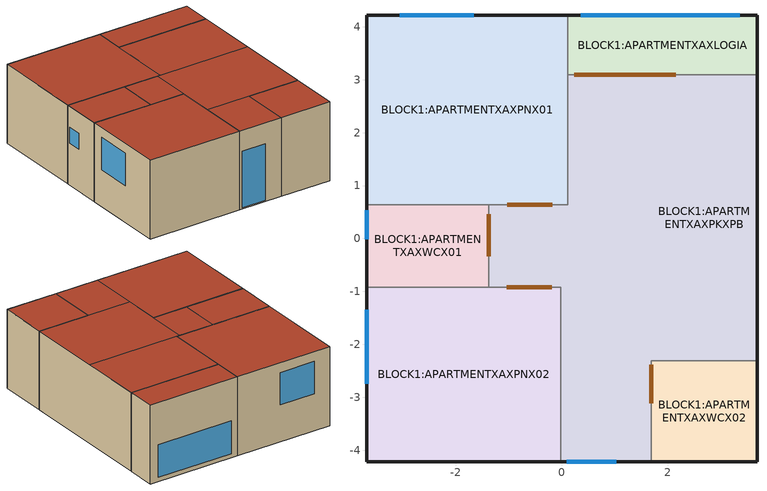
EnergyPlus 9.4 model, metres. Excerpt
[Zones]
BLOCK1:APARTMENTXAXPKXPB
 floor ground (Project ground floor): 3.69,-2.31 1.69,-2.31 1.69,3.09 3.69,3.09 z0; 1.69,-4.21 -0.01,-4.21 -0.01,-0.92 1.69,-0.92 z0; 0.11,-0.92 -1.38,-0.92 -1.38,0.64 0.11,0.64 z0; 1.69,-0.92 0.11,-0.92 0.11,3.09 1.69,3.09 z0
 wall outside (IBST_W180_PL15_BR150_PL15): 3.69,-2.31 3.69,3.09 / -0.01,-4.21 1.69,-4.21 z0:3
 wall to BLOCK1:APARTMENTXAXWCX02 (IBST_W140_PL15_BR110_PL15): 1.69,-4.21 1.69,-2.31 3.69,-2.31 z0:3
 wall to BLOCK1:APARTMENTXAXLOGIA (IBST_W250_PL15_BR110_BR110_PL15): 3.69,3.09 0.11,3.09 z0:3
 wall to BLOCK1:APARTMENTXAXPNX01 (IBST_W140_PL15_BR110_PL15): 0.11,3.09 0.11,0.64 -1.38,0.64 z0:3
 wall to BLOCK1:APARTMENTXAXWCX01 (IBST_W140_PL15_BR110_PL15): -1.38,0.64 -1.38,-0.92 z0:3
 wall to BLOCK1:APARTMENTXAXPNX02 (IBST_W140_PL15_BR110_PL15): -1.38,-0.92 -0.01,-0.92 -0.01,-4.21 z0:3
 window (Project external glazing - 1001): 0.1,-4.21 1.03,-4.21 z0.04:2.2
 door inside (Project internal door): 1.69,-3.11 1.69,-2.39 / 2.16,3.09 0.24,3.09 / -0.18,0.64 -1.03,0.64 / -1.38,0.46 -1.38,-0.33 / -1.03,-0.92 -0.19,-0.92 z0:2.2
 roof outside (Project flat roof): -1.38,-0.92 -0.01,-0.92 -0.01,0.64 -1.38,0.64 z3; -0.01,-4.21 1.69,-4.21 1.69,-2.31 -0.01,-2.31 z3; 0.11,0.64 3.69,0.64 3.69,3.09 0.11,3.09 z3; -0.01,-2.31 3.69,-2.31 3.69,0.64 -0.01,0.64 z3
BLOCK1:APARTMENTXAXWCX02
 floor ground (Project ground floor): 3.69,-4.21 1.69,-4.21 1.69,-2.31 3.69,-2.31 z0
 wall outside (IBST_W250_PL15_BR110_BR110_PL15): 3.69,-4.21 3.69,-2.31 z0:3
 wall outside (IBST_W180_PL15_BR150_PL15): 1.69,-4.21 3.69,-4.21 z0:3
 roof outside (Project flat roof): 1.69,-4.21 3.69,-4.21 3.69,-2.31 1.69,-2.31 z3
BLOCK1:APARTMENTXAXLOGIA
 floor ground (Project ground floor): 3.69,3.09 0.11,3.09 0.11,4.21 3.69,4.21 z0
 wall outside (IBST_W180_PL15_BR150_PL15): 3.69,3.09 3.69,4.21 z0:3
 wall outside (IBST_W250_PL15_BR110_BR110_PL15): 3.69,4.21 0.11,4.21 z0:3
 wall to BLOCK1:APARTMENTXAXPNX01 (IBST_W250_PL15_BR110_BR110_PL15_Rev): 0.11,4.21 0.11,3.09 z0:3
 window (Project external glazing - 1001): 3.36,4.21 0.36,4.21 z0.15:1.4
 roof outside (Project flat roof): 0.11,3.09 3.69,3.09 3.69,4.21 0.11,4.21 z3
BLOCK1:APARTMENTXAXPNX01
 floor ground (Project ground floor): 0.11,0.64 -3.69,0.64 -3.69,4.21 0.11,4.21 z0
 wall outside (IBST_W250_PL15_BR110_BR110_PL15): 0.11,4.21 -3.69,4.21 -3.69,0.64 z0:3
 wall to BLOCK1:APARTMENTXAXWCX01 (IBST_W140_PL15_BR110_PL15_Rev): -3.69,0.64 -1.38,0.64 z0:3
 window (Project external glazing - 1001): -1.66,4.21 -3.06,4.21 z1.4:2.63
 roof outside (Project flat roof): -3.69,0.64 0.11,0.64 0.11,4.21 -3.69,4.21 z3
BLOCK1:APARTMENTXAXWCX01
 floor ground (Project ground floor): -1.38,-0.92 -3.69,-0.92 -3.69,0.64 -1.38,0.64 z0
 wall outside (IBST_W250_PL15_BR110_BR110_PL15): -3.69,0.64 -3.69,-0.92 z0:3
 wall to BLOCK1:APARTMENTXAXPNX02 (IBST_W140_PL15_BR110_PL15_Rev): -3.69,-0.92 -1.38,-0.92 z0:3
 window (Project external glazing - 1001): -3.69,0.53 -3.69,-0.01 z1.6:2.2
 roof outside (Project flat roof): -3.69,-0.92 -1.38,-0.92 -1.38,0.64 -3.69,0.64 z3
BLOCK1:APARTMENTXAXPNX02
 floor ground (Project ground floor): -0.01,-4.21 -3.69,-4.21 -3.69,-0.92 -0.01,-0.92 z0
 wall outside (IBST_W250_PL15_BR110_BR110_PL15): -3.69,-0.92 -3.69,-4.21 z0:3
 wall outside (IBST_W180_PL15_BR150_PL15): -3.69,-4.21 -0.01,-4.21 z0:3
 window (Project external glazing - 1001): -3.69,-1.35 -3.69,-2.75 z1.4:2.63
 roof outside (Project flat roof): -3.69,-4.21 -0.01,-4.21 -0.01,-0.92 -3.69,-0.92 z3
[Site:Location]
Untitled (01-01:31-12)  (01-01:31-12): Latitude=51.15; Longitude=-0.18; Time Zone=0; Elevation {m}=62
[Site:GroundTemperature:BuildingSurface]
18, 18, 18, 18, 18, 18, 18, 18, 18, 18, 18, 18
[Site:GroundTemperature:Deep]
14, 14, 14, 14, 14, 14, 14, 14, 14, 14, 14, 14
[Site:GroundTemperature:Shallow]
14, 14, 14, 14, 14, 14, 14, 14, 14, 14, 14, 14
[Site:GroundTemperature:FCfactorMethod]
January FCfactorMethod ground temperature {C}=4.16; Februry FCfactorMethod ground temperature {C}=5.3; March FCfactorMethod ground temperature {C}=7.51; April FCfactorMethod ground temperature {C}=9.61; May FCfactorMethod ground temperature {C}=13.58; June FCfactorMethod ground temperature {C}=15.67; July FCfactorMethod ground temperature {C}=16.24; August FCfactorMethod ground temperature {C}=15.18; September FCfactorMethod ground temperature {C}=12.74; October FCfactorMethod ground temperature {C}=9.69; November FCfactorMethod ground temperature {C}=6.69; December FCfactorMethod ground temperature {C}=4.7
[Site:GroundReflectance]
0.2, 0.2, 0.2, 0.2, 0.2, 0.2, 0.2, 0.2, 0.2, 0.2, 0.2, 0.2
[Site:GroundReflectance:SnowModifier]
2, 2
[SizingPeriod:DesignDay] Day of Month=15; Humidity Condition Type=WetBulb; Barometric Pressure {N/M**2}=100582.4; Rain Indicator=No; Snow on ground indicator=No
Name | Month | Day Type -- used for schedules | Maximum Dry-Bulb Temperature {C} | Daily Dry-Bulb Temperature Range {C} | Wetbulb at Maximum Dry-Bulb{C} | Wind Speed {m/s} | Wind Direction {Degrees N=0, S=180} | Daylight Savings Time Indicator | Solar Model Indicator | Clearness {0.0 to 1.2} | Max Dry-Bulb {C} | Daily Temp Range {C} | Wet-Bulb at Max {C} | Wind Speed {M/Sec} | Clearness {0.0 to 1.2} - gives no sun (but does include long wave radiant heat exchange with sky)
Summer Design Day in Untitled (01-01:31-12) Jun | 6 | SummerDesignDay | 28.1 | 13.7 | 18.3 | 0 | 0 | Yes | ASHRAEClearSky | 0.98
Summer Design Day in Untitled (01-01:31-12) Jul | 7 | SummerDesignDay | 29.9 | 13.4 | 19.4 | 0 | 0 | Yes | ASHRAEClearSky | 0.98
Summer Design Day in Untitled (01-01:31-12) Aug | 8 | SummerDesignDay | 30.5 | 13.4 | 20.2 | 0 | 0 | Yes | ASHRAEClearSky | 0.98
Summer Design Day in Untitled (01-01:31-12) Sep | 9 | SummerDesignDay | 25.2 | 11.5 | 17.7 | 0 | 0 | Yes | ASHRAEClearSky | 0.98
Winter Design Day in Untitled (01-01:31-12) | 1 | WinterDesignDay |  |  |  |  | 70 | No |  |  | -4.4 | 0 | -4.4 | 1.2 | 0
[Site:Precipitation]
Type of Description=ScheduleAndDesignLevel; Design Annual Precipitation=0.75; Schedule Name for Irrigation Rates=Site Precipitation Schedule; Nominal Annual Precipitation=0.75
[Building]
Building 1: North Axis=0; Terrain=Suburbs; Loads Convergence Tolerance=.04; Temperature Convergence Tolerance=.4; Solar Distribution=FullExterior; Maximum number of warmup days=25; Minimum number of warmup days=6
[Material:NoMass]
3_RVAL_3: Roughness=Rough; Resistance {m2-K/w}=.18; Thermal Emittance=0.9; Solar Absorptance=0.7; Visible Absorptance=0.7
[Construction]
Project ground floor: Urea Formaldehyde Foam_.1327, Cast Concrete_.1, Floor/Roof Screed_.07, Timber Flooring_.03
Project flat roof: Asphalt 1_.01, MW Glass Wool (rolls)_.1445, 3_RVAL_3, Plasterboard_.013
IBST_W140_PL15_BR110_PL15; IBST_W140_PL15_BR110_PL15_Rev: IBST_CEMENT_MORTAR_15_.015, IBST_BRICK_CLAY_110_.11, IBST_CEMENT_MORTAR_15_.015
Project internal door: Painted Oak_.035
IBST_W180_PL15_BR150_PL15: IBST_CEMENT_MORTAR_15_.015, IBST_BRICK_CLAY_150_.15, IBST_CEMENT_MORTAR_15_.015
IBST_W250_PL15_BR110_BR110_PL15; IBST_W250_PL15_BR110_BR110_PL15_Rev: IBST_CEMENT_MORTAR_15_.015, IBST_BRICK_CLAY_110_.11, IBST_BRICK_CLAY_110_.11, IBST_CEMENT_MORTAR_15_.015
Project external glazing - 1001: 38, 1002, 2
[WindowMaterial:Gas]
1002: Gas type (Air - Argon - Krypton - Xenon - SF6 - Custom)=Air; Thickness {m}=.013
[WindowMaterial:Glazing] Optical data type {SpectralAverage or Spectral}=SpectralAverage; Thickness {m}=.003; IR transmittance at normal incidence=0; IR emissivity: front side=.84; Conductivity {W/m-K}=.9; Dirt Correction Factor for Solar and Visible Transmittance=1
Name | Solar transmittance at normal incidence | Solar reflectance at normal incidence: front side | Solar reflectance at normal incidence: back side | Visible transmittance at normal incidence | Visible reflectance at normal incidence: front side | Visible reflectance at normal incidence: back side | IR emissivity: back side
2 | .837 | .075 | .075 | .898 | .081 | .081 | .84
38 | .74 | .09 | .1 | .82 | .11 | .12 | .2
[Material] Thermal Emittance=0.9
Name | Roughness | Thickness {m} | Conductivity {w/m-K} | Density {kg/m3} | Specific Heat {J/kg-K} | Solar Absorptance | Visible Absorptance
Urea Formaldehyde Foam_.1327 | Rough | .1327 | 0.04 | 10 | 1400 | 0.6 | 0.6
Cast Concrete_.1 | Rough | .1 | 1.13 | 2000 | 1000 | 0.6 | 0.6
Floor/Roof Screed_.07 | Rough | .07 | 0.41 | 1200 | 840 | 0.73 | 0.73
Timber Flooring_.03 | Rough | .03 | 0.14 | 650 | 1200 | 0.78 | 0.78
Asphalt 1_.01 | Rough | .01 | 0.7 | 2100 | 1000 | 0.85 | 0.9
MW Glass Wool (rolls)_.1445 | Rough | .1445 | 0.04 | 12 | 840 | 0.6 | 0.6
Plasterboard_.013 | Rough | .013 | 0.25 | 2800 | 896 | 0.5 | 0.5
IBST_CEMENT_MORTAR_15_.015 | Smooth | .015 | 0.93 | 1800 | 840 | 0.7 | 0.7
IBST_BRICK_CLAY_110_.11 | MediumRough | .11 | 0.77 | 1700 | 840 | 0.65 | 0.65
Painted Oak_.035 | Rough | .035 | 0.19 | 700 | 2390 | 0.5 | 0.5
IBST_BRICK_CLAY_150_.15 | MediumRough | .15 | 0.77 | 1700 | 840 | 0.65 | 0.65
[RoofIrrigation]
Type of Description=Schedule; Schedule Name for Irrigation Rates=Roof Irrigation Schedule
[Zone] Relative North (to building)=0; Zone Type=1; Zone multiplier=1; Zone inside convection algorithm=TARP; Part Of Total Floor Area=Yes
Name | Zone volume | Floor Area
BLOCK1:APARTMENTXAXPKXPB | 67.3012 | 22.4337
BLOCK1:APARTMENTXAXWCX02 | 8.316 | 2.772
BLOCK1:APARTMENTXAXPNX02 | 30.6479 | 10.216
BLOCK1:APARTMENTXAXWCX01 | 8.4987 | 2.8329
BLOCK1:APARTMENTXAXPNX01 | 33.8132 | 11.2711
BLOCK1:APARTMENTXAXLOGIA | 7.3688 | 2.4563
[PEOPLE] Number of People SCHEDULE=Office_OpenOff_Occ; Number of People Calculation Method=People/Area; People per Zone Floor Area=.111; radiant fraction=.3; User Specified Sensible Fraction=AutoCalculate; CO2 generation rate per unit of activity level (units m3/s-W=3.82e-08; Enable ASHRAE 55 comfort warnings=No; MRT Calculation Type=ZoneAveraged; Work Efficiency SCHEDULE Name (0.0-1.0,real)=Work efficiency; Clothing Insulation Calculation Method=ClothingInsulationSchedule; Air Velocity SCHEDULE Name (units m/s, real)=Default Air Velocity for Comfort Calculations
Name | Zone | Activity level SCHEDULE Name (units W/person, real) | Clothing Insulation SCHEDULE Name (real)
People BLOCK1:APARTMENTXAXPKXPB | BLOCK1:APARTMENTXAXPKXPB | Activity Schedule 22 | Clothing Schedule 22
People BLOCK1:APARTMENTXAXWCX02 | BLOCK1:APARTMENTXAXWCX02 | Activity Schedule 35 | Clothing Schedule 35
People BLOCK1:APARTMENTXAXPNX02 | BLOCK1:APARTMENTXAXPNX02 | Activity Schedule 42 | Clothing Schedule 42
People BLOCK1:APARTMENTXAXWCX01 | BLOCK1:APARTMENTXAXWCX01 | Activity Schedule 50 | Clothing Schedule 50
People BLOCK1:APARTMENTXAXPNX01 | BLOCK1:APARTMENTXAXPNX01 | Activity Schedule 57 | Clothing Schedule 57
People BLOCK1:APARTMENTXAXLOGIA | BLOCK1:APARTMENTXAXLOGIA | Activity Schedule 66 | Clothing Schedule 66
[Lights] Lighting SCHEDULE=Office_OpenOff_Light; Design Level calculation method=Watts/Area; Watts per Zone Area {W/m2}=15; Return Air Fraction=0; Radiant fraction=.42; Fraction Visible=.18; Fraction Replaceable=1
Name | Zone | LightsEndUseKey
BLOCK1:APARTMENTXAXPKXPB General lighting | BLOCK1:APARTMENTXAXPKXPB | ELECTRIC EQUIPMENT#BLOCK1:APARTMENTXAXPKXPB#GeneralLights
BLOCK1:APARTMENTXAXWCX02 General lighting | BLOCK1:APARTMENTXAXWCX02 | ELECTRIC EQUIPMENT#BLOCK1:APARTMENTXAXWCX02#GeneralLights
BLOCK1:APARTMENTXAXPNX02 General lighting | BLOCK1:APARTMENTXAXPNX02 | ELECTRIC EQUIPMENT#BLOCK1:APARTMENTXAXPNX02#GeneralLights
BLOCK1:APARTMENTXAXWCX01 General lighting | BLOCK1:APARTMENTXAXWCX01 | ELECTRIC EQUIPMENT#BLOCK1:APARTMENTXAXWCX01#GeneralLights
BLOCK1:APARTMENTXAXPNX01 General lighting | BLOCK1:APARTMENTXAXPNX01 | ELECTRIC EQUIPMENT#BLOCK1:APARTMENTXAXPNX01#GeneralLights
BLOCK1:APARTMENTXAXLOGIA General lighting | BLOCK1:APARTMENTXAXLOGIA | ELECTRIC EQUIPMENT#BLOCK1:APARTMENTXAXLOGIA#GeneralLights
[OtherEquipment] Fuel Type=Electricity; Equipment SCHEDULE=Office_OpenOff_Equip; Design Level calculation method=Watts/Area; Watts per Zone Area {watts/m2}=11.77; Latent fraction=0; Radiant fraction=.2; Fraction Lost=0; Carbon Dioxide Generation Rate=0; End-use category=General
Name | Zone
BLOCK1:APARTMENTXAXPKXPB Equipment gain | BLOCK1:APARTMENTXAXPKXPB
BLOCK1:APARTMENTXAXWCX02 Equipment gain | BLOCK1:APARTMENTXAXWCX02
BLOCK1:APARTMENTXAXPNX02 Equipment gain | BLOCK1:APARTMENTXAXPNX02
BLOCK1:APARTMENTXAXWCX01 Equipment gain | BLOCK1:APARTMENTXAXWCX01
BLOCK1:APARTMENTXAXPNX01 Equipment gain | BLOCK1:APARTMENTXAXPNX01
BLOCK1:APARTMENTXAXLOGIA Equipment gain | BLOCK1:APARTMENTXAXLOGIA
[WaterUse:Equipment] DHW SCHEDULE=Office_OpenOff_Occ
Name | Peak Volumetric Flow Rate {m3/s} | Target Temperature Schedule | Hot Water Supply Temperature Schedule | Cold Water Supply Temperature Schedule | Zone
DHW BLOCK1:APARTMENTXAXPKXPB | 1.36056e-07 | DHW Supply Temperature BLOCK1:APARTMENTXAXPKXPB | DHW Supply Temperature BLOCK1:APARTMENTXAXPKXPB | DHW Mains Temperature BLOCK1:APARTMENTXAXPKXPB | BLOCK1:APARTMENTXAXPKXPB
DHW BLOCK1:APARTMENTXAXWCX02 | 1.68117e-08 | DHW Supply Temperature BLOCK1:APARTMENTXAXWCX02 | DHW Supply Temperature BLOCK1:APARTMENTXAXWCX02 | DHW Mains Temperature BLOCK1:APARTMENTXAXWCX02 | BLOCK1:APARTMENTXAXWCX02
DHW BLOCK1:APARTMENTXAXPNX02 | 6.19581e-08 | DHW Supply Temperature BLOCK1:APARTMENTXAXPNX02 | DHW Supply Temperature BLOCK1:APARTMENTXAXPNX02 | DHW Mains Temperature BLOCK1:APARTMENTXAXPNX02 | BLOCK1:APARTMENTXAXPNX02
DHW BLOCK1:APARTMENTXAXWCX01 | 1.7181e-08 | DHW Supply Temperature BLOCK1:APARTMENTXAXWCX01 | DHW Supply Temperature BLOCK1:APARTMENTXAXWCX01 | DHW Mains Temperature BLOCK1:APARTMENTXAXWCX01 | BLOCK1:APARTMENTXAXWCX01
DHW BLOCK1:APARTMENTXAXPNX01 | 6.83571e-08 | DHW Supply Temperature BLOCK1:APARTMENTXAXPNX01 | DHW Supply Temperature BLOCK1:APARTMENTXAXPNX01 | DHW Mains Temperature BLOCK1:APARTMENTXAXPNX01 | BLOCK1:APARTMENTXAXPNX01
DHW BLOCK1:APARTMENTXAXLOGIA | 1.4897e-08 | DHW Supply Temperature BLOCK1:APARTMENTXAXLOGIA | DHW Supply Temperature BLOCK1:APARTMENTXAXLOGIA | DHW Mains Temperature BLOCK1:APARTMENTXAXLOGIA | BLOCK1:APARTMENTXAXLOGIA
[ZoneInfiltration:DesignFlowRate] Infiltration SCHEDULE=On 24/7; Design Volume Flow Rate calculation method=Flow/zone; Constant Term Coefficient=1; Temperature Term Coefficient=0; Velocity Term Coefficient=0; Velocity Squared Term Coefficient=0
Name | Zone | Design Volume Flow Rate (m3/s)
BLOCK1:APARTMENTXAXPKXPB Infiltration | BLOCK1:APARTMENTXAXPKXPB | .013086
BLOCK1:APARTMENTXAXWCX02 Infiltration | BLOCK1:APARTMENTXAXWCX02 | .001617
BLOCK1:APARTMENTXAXPNX02 Infiltration | BLOCK1:APARTMENTXAXPNX02 | .005959
BLOCK1:APARTMENTXAXWCX01 Infiltration | BLOCK1:APARTMENTXAXWCX01 | .001653
BLOCK1:APARTMENTXAXPNX01 Infiltration | BLOCK1:APARTMENTXAXPNX01 | .006575
BLOCK1:APARTMENTXAXLOGIA Infiltration | BLOCK1:APARTMENTXAXLOGIA | .001433
[Sizing:Zone] Zone Cooling Design Supply Air Temperature Input Method=SupplyAirTemperature; Zone Cooling Design Supply Air Temperature (C)=12; Zone Cooling Design Supply Air Temperature Difference=0; Zone Heating Design Supply Air Temperature Input Method=SupplyAirTemperature; Zone Heating Design Supply Air Temperature (C)=35; Zone Heating Design Supply Air Temperature Difference=0; Zone Cooling Design Supply Air Humidity Ratio (kgWater/kgDryAir)=0.0077; Zone Heating Design Supply Air Humidity Ratio (kgWater/kgDryAir)=0.0156; Zone Heating Sizing Factor=1.25; Zone Cooling Sizing Factor=1.15; Cooling Design Air Flow Method=DesignDay; Cooling Minimum Air Flow Fraction=0; Heating Design Air Flow Method=DesignDay
Name | Design Specification Outdoor Air Object | Design Specification Zone Air Distribution Object
BLOCK1:APARTMENTXAXPKXPB | BLOCK1:APARTMENTXAXPKXPB | BLOCK1:APARTMENTXAXPKXPB
BLOCK1:APARTMENTXAXWCX02 | BLOCK1:APARTMENTXAXWCX02 | BLOCK1:APARTMENTXAXWCX02
BLOCK1:APARTMENTXAXPNX02 | BLOCK1:APARTMENTXAXPNX02 | BLOCK1:APARTMENTXAXPNX02
BLOCK1:APARTMENTXAXWCX01 | BLOCK1:APARTMENTXAXWCX01 | BLOCK1:APARTMENTXAXWCX01
BLOCK1:APARTMENTXAXPNX01 | BLOCK1:APARTMENTXAXPNX01 | BLOCK1:APARTMENTXAXPNX01
BLOCK1:APARTMENTXAXLOGIA | BLOCK1:APARTMENTXAXLOGIA | BLOCK1:APARTMENTXAXLOGIA
[DesignSpecification:ZoneAirDistribution] Zone Air Distribution Effectiveness in Cooling Mode (dimensionless)=1; Zone Air Distribution Effectiveness in Heating Mode (dimensionless)=1
BLOCK1:APARTMENTXAXPKXPB; BLOCK1:APARTMENTXAXWCX02; BLOCK1:APARTMENTXAXPNX02; BLOCK1:APARTMENTXAXWCX01; BLOCK1:APARTMENTXAXPNX01; BLOCK1:APARTMENTXAXLOGIA
[DesignSpecification:OutdoorAir] Outdoor Air Method=Sum; Outdoor Air Flow per Person {m3/s}=.01; Outdoor Air Flow per Zone Floor Area {m3/s-m2}=0; Outdoor Air Flow per Zone {m3/s}=0; Outdoor Air Flow Air Changes per Hour=0; Outdoor Air Flow Rate Fraction Schedule=Office_OpenOff_Occ
BLOCK1:APARTMENTXAXPKXPB; BLOCK1:APARTMENTXAXWCX02; BLOCK1:APARTMENTXAXPNX02; BLOCK1:APARTMENTXAXWCX01; BLOCK1:APARTMENTXAXPNX01; BLOCK1:APARTMENTXAXLOGIA
[ZoneControl:Thermostat]
BLOCK1:APARTMENTXAXPKXPB Thermostat: BLOCK1:APARTMENTXAXPKXPB, Zone Control Type Sched, ThermostatSetpoint:DualSetpoint, Dual Setpoint - Zone BLOCK1:APARTMENTXAXPKXPB
BLOCK1:APARTMENTXAXWCX02 Thermostat: BLOCK1:APARTMENTXAXWCX02, Zone Control Type Sched, ThermostatSetpoint:DualSetpoint, Dual Setpoint - Zone BLOCK1:APARTMENTXAXWCX02
BLOCK1:APARTMENTXAXPNX02 Thermostat: BLOCK1:APARTMENTXAXPNX02, Zone Control Type Sched, ThermostatSetpoint:DualSetpoint, Dual Setpoint - Zone BLOCK1:APARTMENTXAXPNX02
BLOCK1:APARTMENTXAXWCX01 Thermostat: BLOCK1:APARTMENTXAXWCX01, Zone Control Type Sched, ThermostatSetpoint:DualSetpoint, Dual Setpoint - Zone BLOCK1:APARTMENTXAXWCX01
BLOCK1:APARTMENTXAXPNX01 Thermostat: BLOCK1:APARTMENTXAXPNX01, Zone Control Type Sched, ThermostatSetpoint:DualSetpoint, Dual Setpoint - Zone BLOCK1:APARTMENTXAXPNX01
BLOCK1:APARTMENTXAXLOGIA Thermostat: BLOCK1:APARTMENTXAXLOGIA, Zone Control Type Sched, ThermostatSetpoint:DualSetpoint, Dual Setpoint - Zone BLOCK1:APARTMENTXAXLOGIA
[ThermostatSetpoint:DualSetpoint]
Dual Setpoint - Zone BLOCK1:APARTMENTXAXPKXPB: BLOCK1:APARTMENTXAXPKXPB Heating Setpoint Schedule, BLOCK1:APARTMENTXAXPKXPB Cooling SP Sch
Dual Setpoint - Zone BLOCK1:APARTMENTXAXWCX02: BLOCK1:APARTMENTXAXWCX02 Heating Setpoint Schedule, BLOCK1:APARTMENTXAXWCX02 Cooling SP Sch
Dual Setpoint - Zone BLOCK1:APARTMENTXAXPNX02: BLOCK1:APARTMENTXAXPNX02 Heating Setpoint Schedule, BLOCK1:APARTMENTXAXPNX02 Cooling SP Sch
Dual Setpoint - Zone BLOCK1:APARTMENTXAXWCX01: BLOCK1:APARTMENTXAXWCX01 Heating Setpoint Schedule, BLOCK1:APARTMENTXAXWCX01 Cooling SP Sch
Dual Setpoint - Zone BLOCK1:APARTMENTXAXPNX01: BLOCK1:APARTMENTXAXPNX01 Heating Setpoint Schedule, BLOCK1:APARTMENTXAXPNX01 Cooling SP Sch
Dual Setpoint - Zone BLOCK1:APARTMENTXAXLOGIA: BLOCK1:APARTMENTXAXLOGIA Heating Setpoint Schedule, BLOCK1:APARTMENTXAXLOGIA Cooling SP Sch
[Zone equipment]
BLOCK1:APARTMENTXAXPKXPB: BLOCK1:APARTMENTXAXPKXPB Ideal Loads Air
BLOCK1:APARTMENTXAXWCX02: BLOCK1:APARTMENTXAXWCX02 Ideal Loads Air
BLOCK1:APARTMENTXAXPNX02: BLOCK1:APARTMENTXAXPNX02 Ideal Loads Air
BLOCK1:APARTMENTXAXWCX01: BLOCK1:APARTMENTXAXWCX01 Ideal Loads Air
BLOCK1:APARTMENTXAXPNX01: BLOCK1:APARTMENTXAXPNX01 Ideal Loads Air
BLOCK1:APARTMENTXAXLOGIA: BLOCK1:APARTMENTXAXLOGIA Ideal Loads Air
[ZoneHVAC:IdealLoadsAirSystem] Maximum Heating Supply Air Temperature {C}=35; Minimum Cooling Supply Air Temperature {C}=12; Maximum Heating Supply Air Humidity Ratio {kg-H2O/kg-air}=0.0156; Minimum Cooling Supply Air Humidity Ratio {kg-H2O/kg-air}=0.0077; Heating Limit=LimitCapacity; Maximum Heating Air Flow Rate {m3/s}=Autosize; Maximum Sensible Heating Capacity=Autosize; Cooling Limit=LimitFlowRateAndCapacity; Maximum Cooling Air Flow Rate {m3/s}=Autosize; Maximum Total Cooling Capacity=Autosize; Dehumidification Control Type=None; Humidification Control Type=None; Outdoor Air Economizer Type=NoEconomizer; Heat Recovery Type=None
Name | Heating Availability Schedule | Cooling availability schedule | Design Specification Outdoor Air Object
BLOCK1:APARTMENTXAXPKXPB Ideal Loads Air | BLOCK1:APARTMENTXAXPKXPB Heating Availability Sch | BLOCK1:APARTMENTXAXPKXPB Cooling Availability Sch | BLOCK1:APARTMENTXAXPKXPB
BLOCK1:APARTMENTXAXWCX02 Ideal Loads Air | BLOCK1:APARTMENTXAXWCX02 Heating Availability Sch | BLOCK1:APARTMENTXAXWCX02 Cooling Availability Sch | BLOCK1:APARTMENTXAXWCX02
BLOCK1:APARTMENTXAXPNX02 Ideal Loads Air | BLOCK1:APARTMENTXAXPNX02 Heating Availability Sch | BLOCK1:APARTMENTXAXPNX02 Cooling Availability Sch | BLOCK1:APARTMENTXAXPNX02
BLOCK1:APARTMENTXAXWCX01 Ideal Loads Air | BLOCK1:APARTMENTXAXWCX01 Heating Availability Sch | BLOCK1:APARTMENTXAXWCX01 Cooling Availability Sch | BLOCK1:APARTMENTXAXWCX01
BLOCK1:APARTMENTXAXPNX01 Ideal Loads Air | BLOCK1:APARTMENTXAXPNX01 Heating Availability Sch | BLOCK1:APARTMENTXAXPNX01 Cooling Availability Sch | BLOCK1:APARTMENTXAXPNX01
BLOCK1:APARTMENTXAXLOGIA Ideal Loads Air | BLOCK1:APARTMENTXAXLOGIA Heating Availability Sch | BLOCK1:APARTMENTXAXLOGIA Cooling Availability Sch | BLOCK1:APARTMENTXAXLOGIA
[Schedule:Compact]
Roof Irrigation Schedule: Any Number, Through: 12/31, For: AllDays, Until: 24:00, .00007
Site Precipitation Schedule; On 24/7: Any Number, Through: 12/31, For: AllDays, Until: 24:00, 1
Work efficiency: Any Number, Through: 12/31, For: AllDays, Until: 24:00, 0
Office_OpenOff_Occ: Fraction, Through: 31 Dec, For: Weekdays SummerDesignDay, Until: 07:00, 0, Until: 08:00, 0.25, Until: 09:00, 0.5, Until: 12:00, 1, Until: 14:00, 0.75, Until: 17:00, 1, Until: 18:00, 0.5, Until: 19:00, 0.25, Until: 24:00, 0, For: Weekends, Until: 24:00, 0, For: Holidays, Until: 24:00, 0, For: WinterDesignDay AllOtherDays, Until: 24:00, 0
Office_OpenOff_Equip: Fraction, Through: 31 Dec, For: Weekdays SummerDesignDay, Until: 07:00, 0.05394, Until: 20:00, 1, Until: 24:00, 0.05394, For: Weekends, Until: 24:00, 0.05394, For: Holidays, Until: 24:00, 0.05394, For: WinterDesignDay AllOtherDays, Until: 24:00, 0
Office_OpenOff_Light: Fraction, Through: 31 Dec, For: Weekdays SummerDesignDay, Until: 07:00, 0, Until: 19:00, 1, Until: 24:00, 0, For: Weekends, Until: 24:00, 0, For: Holidays, Until: 24:00, 0, For: WinterDesignDay AllOtherDays, Until: 24:00, 0
Default Air Velocity for Comfort Calculations: Any Number, Through: 12/31, For: AllDays, Until: 24:00, 0.137
Activity Schedule 22; Activity Schedule 35; Activity Schedule 42; Activity Schedule 50; Activity Schedule 57; Activity Schedule 66: Any Number, Through: 12/31, For: AllDays, Until: 24:00, 110.7
Clothing Schedule 22; Clothing Schedule 35; Clothing Schedule 42; Clothing Schedule 50; Clothing Schedule 57; Clothing Schedule 66: Any Number, Through: 4/1, For: AllDays, Until: 24:00, 1, Through: 9/30, For: AllDays, Until: 24:00, .5, Through: 12/31, For: AllDays, Until: 24:00, 1
DHW Supply Temperature BLOCK1:APARTMENTXAXPKXPB; DHW Supply Temperature BLOCK1:APARTMENTXAXWCX02; DHW Supply Temperature BLOCK1:APARTMENTXAXPNX02; DHW Supply Temperature BLOCK1:APARTMENTXAXWCX01; DHW Supply Temperature BLOCK1:APARTMENTXAXPNX01; DHW Supply Temperature BLOCK1:APARTMENTXAXLOGIA: Temperature, Through: 12/31, For: AllDays, Until: 24:00, 65
DHW Mains Temperature BLOCK1:APARTMENTXAXPKXPB; DHW Mains Temperature BLOCK1:APARTMENTXAXWCX02; DHW Mains Temperature BLOCK1:APARTMENTXAXPNX02; DHW Mains Temperature BLOCK1:APARTMENTXAXWCX01; DHW Mains Temperature BLOCK1:APARTMENTXAXPNX01; DHW Mains Temperature BLOCK1:APARTMENTXAXLOGIA: Temperature, Through: 12/31, For: AllDays, Until: 24:00, 10
BLOCK1:APARTMENTXAXPKXPB Heating Setpoint Schedule; BLOCK1:APARTMENTXAXWCX02 Heating Setpoint Schedule; BLOCK1:APARTMENTXAXPNX02 Heating Setpoint Schedule; BLOCK1:APARTMENTXAXWCX01 Heating Setpoint Schedule; BLOCK1:APARTMENTXAXPNX01 Heating Setpoint Schedule; BLOCK1:APARTMENTXAXLOGIA Heating Setpoint Schedule: Temperature, Through: 31 Dec, For: Weekdays SummerDesignDay, Until: 05:00, 12, Until: 19:00, 22, Until: 24:00, 12, For: WinterDesignDay, Until: 24:00, 22, For: Weekends, Until: 24:00, 12, For: Holidays, Until: 24:00, 12, For: AllOtherDays, Until: 24:00, -50
BLOCK1:APARTMENTXAXPKXPB Heating Availability Sch; BLOCK1:APARTMENTXAXWCX02 Heating Availability Sch; BLOCK1:APARTMENTXAXPNX02 Heating Availability Sch; BLOCK1:APARTMENTXAXWCX01 Heating Availability Sch; BLOCK1:APARTMENTXAXPNX01 Heating Availability Sch; BLOCK1:APARTMENTXAXLOGIA Heating Availability Sch: Temperature, Through: 31 Dec, For: Weekdays SummerDesignDay, Until: 05:00, 1, Until: 19:00, 1, Until: 24:00, 1, For: WinterDesignDay, Until: 24:00, 1, For: Weekends, Until: 24:00, 1, For: Holidays, Until: 24:00, 1, For: AllOtherDays, Until: 24:00, 0
BLOCK1:APARTMENTXAXPKXPB Cooling SP Sch; BLOCK1:APARTMENTXAXWCX02 Cooling SP Sch; BLOCK1:APARTMENTXAXPNX02 Cooling SP Sch; BLOCK1:APARTMENTXAXWCX01 Cooling SP Sch; BLOCK1:APARTMENTXAXPNX01 Cooling SP Sch; BLOCK1:APARTMENTXAXLOGIA Cooling SP Sch: Temperature, Through: 31 Dec, For: Weekdays SummerDesignDay, Until: 05:00, 100, Until: 19:00, 24, Until: 24:00, 100, For: Weekends, Until: 24:00, 100, For: Holidays, Until: 24:00, 100, For: WinterDesignDay AllOtherDays, Until: 24:00, 100
BLOCK1:APARTMENTXAXPKXPB Cooling Availability Sch; BLOCK1:APARTMENTXAXWCX02 Cooling Availability Sch; BLOCK1:APARTMENTXAXPNX02 Cooling Availability Sch; BLOCK1:APARTMENTXAXWCX01 Cooling Availability Sch; BLOCK1:APARTMENTXAXPNX01 Cooling Availability Sch; BLOCK1:APARTMENTXAXLOGIA Cooling Availability Sch: Temperature, Through: 31 Dec, For: Weekdays SummerDesignDay, Until: 05:00, 0, Until: 19:00, 1, Until: 24:00, 0, For: Weekends, Until: 24:00, 0, For: Holidays, Until: 24:00, 0, For: WinterDesignDay AllOtherDays, Until: 24:00, 0
[Schedule:Day:Hourly]
Summer Control Type Day Sch; Winter Control Type Day Sch: Control Type, 4, 4, 4, 4, 4, 4, 4, 4, 4, 4, 4, 4, 4, 4, 4, 4, 4, 4, 4, 4, 4, 4, 4, 4
[Schedule:Week:Daily]
Summer Control Type Week Sch: Summer Control Type Day Sch, Summer Control Type Day Sch, Summer Control Type Day Sch, Summer Control Type Day Sch, Summer Control Type Day Sch, Summer Control Type Day Sch, Summer Control Type Day Sch, Summer Control Type Day Sch, Summer Control Type Day Sch, Summer Control Type Day Sch, Summer Control Type Day Sch, Summer Control Type Day Sch
Winter Control Type Week Sch: Winter Control Type Day Sch, Winter Control Type Day Sch, Winter Control Type Day Sch, Winter Control Type Day Sch, Winter Control Type Day Sch, Winter Control Type Day Sch, Winter Control Type Day Sch, Winter Control Type Day Sch, Winter Control Type Day Sch, Winter Control Type Day Sch, Winter Control Type Day Sch, Winter Control Type Day Sch
[Schedule:Year]
Zone Control Type Sched: Control Type, Winter Control Type Week Sch, 1, 1, 3, 31, Summer Control Type Week Sch, 4, 1, 9, 30, Winter Control Type Week Sch, 10, 1, 12, 31
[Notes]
Geometry convention template : External measurements
Zone geometry and surface areas : 2-Outer
Zone volume calculation method : 1-Inner
Zone floor area calculation method : 1-Inner
Window to wall ratio method : 1-Inner
Hourly weather file: C:\ProgramData\DesignBuilder\Weather Data\GBR_LONDON_GATWICK_IWEC.epw
